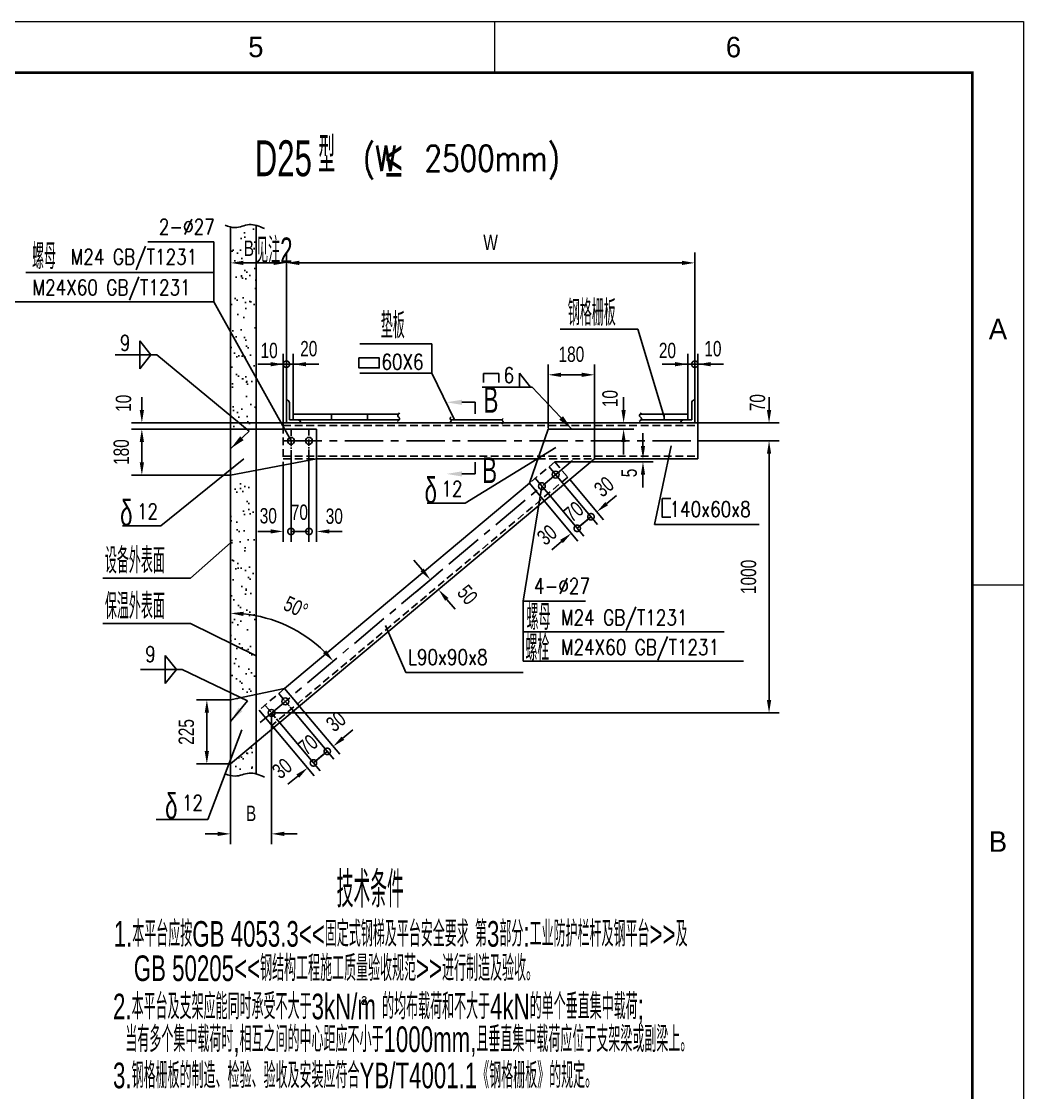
# Model space of a CAD drawing. Extents: x 148 to 221443, y -36682 to 6758.
# Drawn here: x 165374 to 169283, y -19597 to -15418 of the extents above; entities that cross this region are included whole.
import ezdxf
from ezdxf.enums import TextEntityAlignment as Align

# ---------------------------------------------------------------- set-up
doc = ezdxf.new("R2010")
doc.units = 0
doc.header["$LTSCALE"] = 10
doc.header["$MEASUREMENT"] = 0
for name, pattern in [('CENTERX2', [4, 2.5, -0.5, 0.5, -0.5]), ('HIDDENX2', [0.75, 0.5, -0.25]), ('PHANTOM', [2.5, 1.25, -0.25, 0.25, -0.25, 0.25, -0.25])]:
    doc.linetypes.add(name, pattern=pattern)
for name, color, linetype in [('2', 4, 'Continuous'), ('3', 255, 'Continuous'), ('6', 4, 'PHANTOM'), ('9', 6, 'Continuous'), ('CENTER', 1, 'CENTERX2'), ('WHITE', 7, 'Continuous')]:
    doc.layers.add(name, color=color, linetype=linetype)
doc.layers.add('2（细实线）', color=3, linetype='Continuous', lineweight=20)
doc.layers.add('图框层', color=7, linetype='Continuous', lineweight=15)
doc.styles.add('HZ', font='ROMS.SHX', dxfattribs={"width": 0.75, "bigfont": 'GBCBIG.SHX'})
doc.styles.get("Standard").update_dxf_attribs({"font": 'wison_e.shx', "width": 0.75, "bigfont": 'wison_c.shx'})
doc.styles.add('XW', font='ROMANS.shx', dxfattribs={"width": 0.85})
doc.dimstyles.new('DIM1', dxfattribs={"dimscale": 20, "dimtxt": 3, "dimasz": 2.5, "dimexe": 2, "dimexo": 0, "dimgap": 1, "dimtad": 0, "dimdec": 0, "dimzin": 0, "dimdsep": 46, "dimtxsty": 'Standard', "dimcen": 2, "dimclrd": 3, "dimclre": 3, "dimclrt": 3, "dimadec": 0, "dimazin": 0, "dimtfac": 0.666667, "dimtdec": 0, "dimtofl": 0, "dimtmove": 2, "dimatfit": 1, "dimfxl": 2, "dimtvp": 1.333333, "dimtolj": 1, "dimtzin": 0, "dimarcsym": 0})

# ---------------------------------------------------------------- blocks, each defined once
blk = doc.blocks.new('_DotSmall')
at = {"layer": 'WHITE', "color": 0, "const_width": 0.5}
blk.add_lwpolyline([(-0.0625, 0, 1), (0.0625, 0, 1)], format="xyb", close=True, dxfattribs=at)
blk = doc.blocks.new('*D1577')
at = {"layer": '2', "color": 3, "lineweight": -2}
for p, q in [((166395.6, -16984), (166395.6, -16715)), ((166407.6, -16909), (166407.6, -16715)), ((166345.6, -16755), (166295.6, -16755)), ((166407.6, -16755), (166457.6, -16755))]:
    blk.add_line(p, q, dxfattribs=at)
at = {"layer": '2', "color": 3}
blk.add_solid([(166345.6, -16763.4), (166345.6, -16746.7), (166395.6, -16755)], dxfattribs=at)
at = {"layer": 'Defpoints', "color": 0}
for p in [(166407.6, -16755), (166407.6, -16909), (166395.6, -16984)]:
    blk.add_point(p, dxfattribs=at)
at = {"layer": '2', "color": 3, "lineweight": -2, "xscale": 50, "yscale": 50, "zscale": 50, "rotation": 180}
blk.add_blockref('_DotSmall', (166407.6, -16755), dxfattribs=at)
at = {"layer": '2', "color": 3, "insert": (166340.4, -16701.8), "char_height": 60, "attachment_point": 5}
blk.add_mtext('\\A1;10', dxfattribs=at)
blk = doc.blocks.new('*D1578')
at = {"layer": '2', "color": 3, "lineweight": -2}
for p, q in [((166407.6, -16909), (166407.6, -16715)), ((166434.6, -16960), (166434.6, -16715)), ((166407.6, -16755), (166357.6, -16755)), ((166484.6, -16755), (166534.6, -16755))]:
    blk.add_line(p, q, dxfattribs=at)
at = {"layer": '2', "color": 3}
blk.add_solid([(166484.6, -16746.7), (166484.6, -16763.4), (166434.6, -16755)], dxfattribs=at)
at = {"layer": 'Defpoints', "color": 0}
for p in [(166407.6, -16755), (166407.6, -16909), (166434.6, -16960)]:
    blk.add_point(p, dxfattribs=at)
at = {"layer": '2', "color": 3, "lineweight": -2, "xscale": 50, "yscale": 50, "zscale": 50}
blk.add_blockref('_DotSmall', (166407.6, -16755), dxfattribs=at)
at = {"layer": '2', "color": 3, "insert": (166494.9, -16694.8), "char_height": 60, "attachment_point": 5}
blk.add_mtext('\\A1;20', dxfattribs=at)
blk = doc.blocks.new('*D1579')
at = {"layer": '2', "color": 3, "lineweight": -2}
for p, q in [((167973.9, -16960), (167973.9, -16715)), ((168000.9, -16909), (168000.9, -16715)), ((167923.9, -16755), (167873.9, -16755)), ((168000.9, -16755), (168050.9, -16755))]:
    blk.add_line(p, q, dxfattribs=at)
at = {"layer": '2', "color": 3}
blk.add_solid([(167923.9, -16763.4), (167923.9, -16746.7), (167973.9, -16755)], dxfattribs=at)
at = {"layer": 'Defpoints', "color": 0}
for p in [(168000.9, -16755), (168000.9, -16909), (167973.9, -16960)]:
    blk.add_point(p, dxfattribs=at)
at = {"layer": '2', "color": 3, "lineweight": -2, "xscale": 50, "yscale": 50, "zscale": 50, "rotation": 180}
blk.add_blockref('_DotSmall', (168000.9, -16755), dxfattribs=at)
at = {"layer": '2', "color": 3, "insert": (167894.2, -16701.8), "char_height": 60, "attachment_point": 5}
blk.add_mtext('\\A1;20', dxfattribs=at)
blk = doc.blocks.new('*D1580')
at = {"layer": '2', "color": 3, "lineweight": -2}
for p, q in [((168000.9, -16909), (168000.9, -16715)), ((168012.9, -16984), (168012.9, -16715)), ((168000.9, -16755), (167950.9, -16755)), ((168062.9, -16755), (168112.9, -16755))]:
    blk.add_line(p, q, dxfattribs=at)
at = {"layer": '2', "color": 3}
blk.add_solid([(168062.9, -16746.7), (168062.9, -16763.4), (168012.9, -16755)], dxfattribs=at)
at = {"layer": 'Defpoints', "color": 0}
for p in [(168000.9, -16755), (168000.9, -16909), (168012.9, -16984)]:
    blk.add_point(p, dxfattribs=at)
at = {"layer": '2', "color": 3, "lineweight": -2, "xscale": 50, "yscale": 50, "zscale": 50}
blk.add_blockref('_DotSmall', (168000.9, -16755), dxfattribs=at)
at = {"layer": '2', "color": 3, "insert": (168071.5, -16694.8), "char_height": 60, "attachment_point": 5}
blk.add_mtext('\\A1;10', dxfattribs=at)
blk = doc.blocks.new('*D1581')
at = {"layer": '2', "color": 3, "lineweight": -2}
for p, q in [((166407.6, -16909), (166407.6, -16319.7)), ((168000.9, -16909), (168000.9, -16319.7)), ((166457.6, -16359.7), (167950.9, -16359.7))]:
    blk.add_line(p, q, dxfattribs=at)
at = {"layer": '2', "color": 3}
for points in [[(166457.6, -16351.4), (166457.6, -16368), (166407.6, -16359.7)], [(167950.9, -16368), (167950.9, -16351.4), (168000.9, -16359.7)]]:
    blk.add_solid(points, dxfattribs=at)
at = {"layer": 'Defpoints', "color": 0}
for p in [(168000.9, -16359.7), (166407.6, -16909), (168000.9, -16909)]:
    blk.add_point(p, dxfattribs=at)
at = {"layer": '2', "color": 3, "insert": (167204.2, -16279.7), "char_height": 60, "attachment_point": 5}
blk.add_mtext('\\A1;W', dxfattribs=at)
blk = doc.blocks.new('*D1582')
at = {"layer": '2', "color": 3, "lineweight": -2}
for p, q in [((166190.1, -16477.6), (166190.1, -16319.7)), ((166407.6, -16909), (166407.6, -16319.7)), ((166240.1, -16359.7), (166357.6, -16359.7))]:
    blk.add_line(p, q, dxfattribs=at)
at = {"layer": '2', "color": 3}
for points in [[(166240.1, -16351.4), (166240.1, -16368), (166190.1, -16359.7)], [(166357.6, -16368), (166357.6, -16351.4), (166407.6, -16359.7)]]:
    blk.add_solid(points, dxfattribs=at)
at = {"layer": 'Defpoints', "color": 0}
for p in [(166407.6, -16359.7), (166190.1, -16477.6), (166407.6, -16909)]:
    blk.add_point(p, dxfattribs=at)
at = {"layer": '2', "color": 3, "insert": (166261.2, -16302.6), "char_height": 60, "attachment_point": 5}
blk.add_mtext('\\A1;B', dxfattribs=at)
blk = doc.blocks.new('*D1583')
at = {"layer": '2', "color": 3, "lineweight": -2}
for p, q in [((167429.4, -17004), (167429.4, -16756.4)), ((167609.4, -17004), (167609.4, -16756.4)), ((167559.4, -16796.4), (167479.4, -16796.4))]:
    blk.add_line(p, q, dxfattribs=at)
at = {"layer": '2', "color": 3}
for points in [[(167479.4, -16788.1), (167479.4, -16804.8), (167429.4, -16796.4)], [(167559.4, -16804.8), (167559.4, -16788.1), (167609.4, -16796.4)]]:
    blk.add_solid(points, dxfattribs=at)
at = {"layer": 'Defpoints', "color": 0}
for p in [(167429.4, -16796.4), (167429.4, -17004), (167609.4, -17004)]:
    blk.add_point(p, dxfattribs=at)
at = {"layer": '2', "color": 3, "insert": (167519.4, -16716.4), "char_height": 60, "attachment_point": 5}
blk.add_mtext('\\A1;180', dxfattribs=at)
blk = doc.blocks.new('*D1584')
at = {"layer": '2', "color": 3, "lineweight": -2}
for p, q in [((166422.6, -18093.8), (166592.6, -18296.4)), ((166445.6, -18074.5), (166615.6, -18277.1)), ((166628.2, -18214.3), (166666.5, -18182.2)), ((166566.9, -18265.8), (166528.6, -18297.9))]:
    blk.add_line(p, q, dxfattribs=at)
at = {"layer": '2', "color": 3}
blk.add_solid([(166622.8, -18208), (166633.5, -18220.7), (166589.9, -18246.5)], dxfattribs=at)
at = {"layer": 'Defpoints', "color": 0}
for p in [(166422.6, -18093.8), (166445.6, -18074.5), (166589.9, -18246.5)]:
    blk.add_point(p, dxfattribs=at)
at = {"layer": '2', "color": 3, "lineweight": -2, "xscale": 50, "yscale": 50, "zscale": 50, "rotation": 39.99999999979981}
blk.add_blockref('_DotSmall', (166566.9, -18265.8), dxfattribs=at)
at = {"layer": '2', "color": 3, "insert": (166601, -18149.1), "char_height": 60, "attachment_point": 5, "rotation": 40}
blk.add_mtext('\\A1;30', dxfattribs=at)
blk = doc.blocks.new('*D1585')
at = {"layer": '2', "color": 3, "lineweight": -2}
for p, q in [((166422.6, -18093.8), (166592.6, -18296.4)), ((166368.9, -18138.8), (166539, -18341.4)), ((166513.3, -18310.8), (166566.9, -18265.8))]:
    blk.add_line(p, q, dxfattribs=at)
at = {"layer": 'Defpoints', "color": 0}
for p in [(166422.6, -18093.8), (166368.9, -18138.8), (166566.9, -18265.8)]:
    blk.add_point(p, dxfattribs=at)
at = {"layer": '2', "color": 3, "lineweight": -2, "xscale": 50, "yscale": 50, "zscale": 50}
for p, rotation in [((166566.9, -18265.8), 39.99999999978221), ((166513.3, -18310.8), 219.9999999997822)]:
    blk.add_blockref('_DotSmall', p, dxfattribs=dict(at, rotation=rotation))
at = {"layer": '2', "color": 3, "insert": (166491.8, -18239.7), "char_height": 60, "attachment_point": 5, "rotation": 40}
blk.add_mtext('\\A1;70', dxfattribs=at)
blk = doc.blocks.new('*D1586')
at = {"layer": '2', "color": 3, "lineweight": -2}
for p, q in [((168012.9, -17054), (168330.5, -17054)), ((168290.5, -17104), (168290.5, -18065.8)), ((166349.7, -18115.8), (168330.5, -18115.8))]:
    blk.add_line(p, q, dxfattribs=at)
at = {"layer": '2', "color": 3}
for points in [[(168298.8, -17104), (168282.2, -17104), (168290.5, -17054)], [(168282.2, -18065.8), (168298.8, -18065.8), (168290.5, -18115.8)]]:
    blk.add_solid(points, dxfattribs=at)
at = {"layer": 'Defpoints', "color": 0}
for p in [(168012.9, -17054), (166349.7, -18115.8), (168290.5, -18115.8)]:
    blk.add_point(p, dxfattribs=at)
at = {"layer": '2', "color": 3, "insert": (168210.5, -17584.9), "char_height": 60, "attachment_point": 5, "rotation": 90}
blk.add_mtext('\\A1;1000', dxfattribs=at)
blk = doc.blocks.new('*D1587')
at = {"layer": '2', "color": 3, "lineweight": -2}
for p, q in [((166349.7, -18115.8), (166349.7, -18627.6)), ((166190.1, -18314.9), (166190.1, -18627.6)), ((166140.1, -18587.6), (166090.1, -18587.6)), ((166399.7, -18587.6), (166449.7, -18587.6))]:
    blk.add_line(p, q, dxfattribs=at)
at = {"layer": '2', "color": 3}
for points in [[(166140.1, -18595.9), (166140.1, -18579.3), (166190.1, -18587.6)], [(166399.7, -18579.3), (166399.7, -18595.9), (166349.7, -18587.6)]]:
    blk.add_solid(points, dxfattribs=at)
at = {"layer": 'Defpoints', "color": 0}
for p in [(166349.7, -18115.8), (166190.1, -18314.9), (166349.7, -18587.6)]:
    blk.add_point(p, dxfattribs=at)
at = {"layer": '2', "color": 3, "insert": (166269.9, -18507.6), "char_height": 60, "attachment_point": 5}
blk.add_mtext('\\A1;B', dxfattribs=at)
blk = doc.blocks.new('*D1588')
at = {"layer": '2', "color": 3, "lineweight": -2}
for p, q in [((166368.9, -18138.8), (166539, -18341.4)), ((166346, -18158), (166516, -18360.7)), ((166513.3, -18310.8), (166551.6, -18278.6)), ((166452, -18362.2), (166413.7, -18394.3))]:
    blk.add_line(p, q, dxfattribs=at)
at = {"layer": '2', "color": 3}
blk.add_solid([(166457.3, -18368.6), (166446.6, -18355.8), (166490.3, -18330)], dxfattribs=at)
at = {"layer": 'Defpoints', "color": 0}
for p in [(166368.9, -18138.8), (166346, -18158), (166513.3, -18310.8)]:
    blk.add_point(p, dxfattribs=at)
at = {"layer": '2', "color": 3, "lineweight": -2, "xscale": 50, "yscale": 50, "zscale": 50, "rotation": 219.9999999998051}
blk.add_blockref('_DotSmall', (166513.3, -18310.8), dxfattribs=at)
at = {"layer": '2', "color": 3, "insert": (166390.8, -18332.4), "char_height": 60, "attachment_point": 5, "rotation": 40}
blk.add_mtext('\\A1;30', dxfattribs=at)
blk = doc.blocks.new('*D1589')
at = {"layer": '2', "color": 3, "lineweight": -2}
for p, q in [((166190.1, -17008), (165803.7, -17008)), ((165843.7, -17058), (165843.7, -17138)), ((166190.1, -17188), (165803.7, -17188))]:
    blk.add_line(p, q, dxfattribs=at)
at = {"layer": '2', "color": 3}
for points in [[(165852, -17058), (165835.4, -17058), (165843.7, -17008)], [(165835.4, -17138), (165852, -17138), (165843.7, -17188)]]:
    blk.add_solid(points, dxfattribs=at)
at = {"layer": 'Defpoints', "color": 0}
for p in [(166190.1, -17008), (165843.7, -17188), (166190.1, -17188)]:
    blk.add_point(p, dxfattribs=at)
at = {"layer": '2', "color": 3, "insert": (165763.7, -17098), "char_height": 60, "attachment_point": 5, "rotation": 90}
blk.add_mtext('\\A1;180', dxfattribs=at)
blk = doc.blocks.new('*D1590')
at = {"layer": '2', "color": 3, "lineweight": -2}
for p, q in [((165843.7, -16934), (165843.7, -16884)), ((166395.6, -16984), (165803.7, -16984)), ((166190.1, -17008), (165803.7, -17008)), ((165843.7, -17058), (165843.7, -17108))]:
    blk.add_line(p, q, dxfattribs=at)
at = {"layer": '2', "color": 3}
for points in [[(165835.4, -16934), (165852, -16934), (165843.7, -16984)], [(165852, -17058), (165835.4, -17058), (165843.7, -17008)]]:
    blk.add_solid(points, dxfattribs=at)
at = {"layer": 'Defpoints', "color": 0}
for p in [(165843.7, -16984), (166190.1, -17008), (166395.6, -16984)]:
    blk.add_point(p, dxfattribs=at)
at = {"layer": '2', "color": 3, "insert": (165772.2, -16907.6), "char_height": 60, "attachment_point": 5, "rotation": 90}
blk.add_mtext('\\A1;10', dxfattribs=at)
blk = doc.blocks.new('*D1591')
at = {"layer": '2', "color": 3, "lineweight": -2}
for p, q in [((166395.6, -17136), (166395.6, -17447.5)), ((166425.6, -17111.4), (166425.6, -17447.5)), ((166345.6, -17407.5), (166295.6, -17407.5)), ((166425.6, -17407.5), (166475.6, -17407.5))]:
    blk.add_line(p, q, dxfattribs=at)
at = {"layer": '2', "color": 3}
blk.add_solid([(166345.6, -17415.8), (166345.6, -17399.2), (166395.6, -17407.5)], dxfattribs=at)
at = {"layer": 'Defpoints', "color": 0}
for p in [(166395.6, -17136), (166425.6, -17111.4), (166425.6, -17407.5)]:
    blk.add_point(p, dxfattribs=at)
at = {"layer": '2', "color": 3, "lineweight": -2, "xscale": 50, "yscale": 50, "zscale": 50, "rotation": 180}
blk.add_blockref('_DotSmall', (166425.6, -17407.5), dxfattribs=at)
at = {"layer": '2', "color": 3, "insert": (166337, -17346.7), "char_height": 60, "attachment_point": 5}
blk.add_mtext('\\A1;30', dxfattribs=at)
blk = doc.blocks.new('*D1592')
at = {"layer": '2', "color": 3, "lineweight": -2}
for p, q in [((166425.6, -17099.4), (166425.6, -17447.5)), ((166495.6, -17098.7), (166495.6, -17447.5)), ((166425.6, -17407.5), (166495.6, -17407.5))]:
    blk.add_line(p, q, dxfattribs=at)
at = {"layer": 'Defpoints', "color": 0}
for p in [(166425.6, -17099.4), (166495.6, -17098.7), (166495.6, -17407.5)]:
    blk.add_point(p, dxfattribs=at)
at = {"layer": '2', "color": 3, "lineweight": -2, "xscale": 50, "yscale": 50, "zscale": 50, "rotation": 180}
blk.add_blockref('_DotSmall', (166425.6, -17407.5), dxfattribs=at)
at = {"layer": '2', "color": 3, "lineweight": -2, "xscale": 50, "yscale": 50, "zscale": 50}
blk.add_blockref('_DotSmall', (166495.6, -17407.5), dxfattribs=at)
at = {"layer": '2', "color": 3, "insert": (166458.3, -17333), "char_height": 60, "attachment_point": 5}
blk.add_mtext('\\A1;70', dxfattribs=at)
blk = doc.blocks.new('*D1593')
at = {"layer": '2', "color": 3, "lineweight": -2}
for p, q in [((166525.6, -17080.3), (166525.6, -17447.5)), ((166495.6, -17110.7), (166495.6, -17447.5)), ((166495.6, -17407.5), (166445.6, -17407.5)), ((166575.6, -17407.5), (166625.6, -17407.5))]:
    blk.add_line(p, q, dxfattribs=at)
at = {"layer": '2', "color": 3}
blk.add_solid([(166575.6, -17399.2), (166575.6, -17415.8), (166525.6, -17407.5)], dxfattribs=at)
at = {"layer": 'Defpoints', "color": 0}
for p in [(166525.6, -17080.3), (166495.6, -17110.7), (166525.6, -17407.5)]:
    blk.add_point(p, dxfattribs=at)
at = {"layer": '2', "color": 3, "lineweight": -2, "xscale": 50, "yscale": 50, "zscale": 50}
blk.add_blockref('_DotSmall', (166495.6, -17407.5), dxfattribs=at)
at = {"layer": '2', "color": 3, "insert": (166594.5, -17348.4), "char_height": 60, "attachment_point": 5}
blk.add_mtext('\\A1;30', dxfattribs=at)
blk = doc.blocks.new('*D1594')
at = {"layer": '2', "color": 3, "lineweight": -2}
for p, q in [((168290.5, -16934), (168290.5, -16884)), ((168012.9, -16984), (168330.5, -16984)), ((168133.6, -17054), (168330.5, -17054)), ((168290.5, -17104), (168290.5, -17154))]:
    blk.add_line(p, q, dxfattribs=at)
at = {"layer": '2', "color": 3}
for points in [[(168282.2, -16934), (168298.8, -16934), (168290.5, -16984)], [(168298.8, -17104), (168282.2, -17104), (168290.5, -17054)]]:
    blk.add_solid(points, dxfattribs=at)
at = {"layer": 'Defpoints', "color": 0}
for p in [(168012.9, -16984), (168133.6, -17054), (168290.5, -17054)]:
    blk.add_point(p, dxfattribs=at)
at = {"layer": '2', "color": 3, "insert": (168245.5, -16905.2), "char_height": 60, "attachment_point": 5, "rotation": 90}
blk.add_mtext('\\A1;70', dxfattribs=at)
blk = doc.blocks.new('*D1595')
at = {"layer": '2', "color": 3, "lineweight": -2}
for p, q in [((166936.9, -17557.8), (166904.7, -17519.5)), ((166913.3, -17642.9), (166999.6, -17570.4)), ((166945.4, -17681.2), (167031.8, -17608.7)), ((167033.3, -17672.7), (167065.4, -17711))]:
    blk.add_line(p, q, dxfattribs=at)
at = {"layer": '2', "color": 3}
for points in [[(166930.5, -17563.2), (166943.2, -17552.4), (166969, -17596.1)], [(167039.7, -17667.3), (167026.9, -17678.1), (167001.1, -17634.4)]]:
    blk.add_solid(points, dxfattribs=at)
at = {"layer": 'Defpoints', "color": 0}
for p in [(166969, -17596.1), (166913.3, -17642.9), (166945.4, -17681.2)]:
    blk.add_point(p, dxfattribs=at)
at = {"layer": '2', "color": 3, "insert": (167114.1, -17654.6), "char_height": 60, "attachment_point": 5, "rotation": 310}
blk.add_mtext('\\A1;50', dxfattribs=at)
blk = doc.blocks.new('*D1596')
at = {"layer": '2', "color": 3, "lineweight": -2}
for p, q in [((167413.3, -17288.5), (167544.9, -17445.4)), ((167436.3, -17269.2), (167567.9, -17426.1)), ((167542.2, -17395.4), (167580.5, -17363.3)), ((167480.9, -17446.9), (167442.6, -17479))]:
    blk.add_line(p, q, dxfattribs=at)
at = {"layer": '2', "color": 3}
blk.add_solid([(167486.3, -17453.2), (167475.6, -17440.5), (167519.2, -17414.7)], dxfattribs=at)
at = {"layer": 'Defpoints', "color": 0}
for p in [(167413.3, -17288.5), (167436.3, -17269.2), (167542.2, -17395.4)]:
    blk.add_point(p, dxfattribs=at)
at = {"layer": '2', "color": 3, "lineweight": -2, "xscale": 50, "yscale": 50, "zscale": 50, "rotation": 219.9999999998051}
blk.add_blockref('_DotSmall', (167542.2, -17395.4), dxfattribs=at)
at = {"layer": '2', "color": 3, "insert": (167424.3, -17421.1), "char_height": 60, "attachment_point": 5, "rotation": 40}
blk.add_mtext('\\A1;30', dxfattribs=at)
blk = doc.blocks.new('*D1597')
at = {"layer": '2', "color": 3, "lineweight": -2}
for p, q in [((167512.9, -17205), (167644.5, -17361.8)), ((167490, -17224.2), (167621.6, -17381.1)), ((167657.1, -17299), (167695.4, -17266.9)), ((167595.8, -17350.4), (167557.5, -17382.6))]:
    blk.add_line(p, q, dxfattribs=at)
at = {"layer": '2', "color": 3}
blk.add_solid([(167651.8, -17292.6), (167662.5, -17305.4), (167618.8, -17331.1)], dxfattribs=at)
at = {"layer": 'Defpoints', "color": 0}
for p in [(167512.9, -17205), (167490, -17224.2), (167618.8, -17331.1)]:
    blk.add_point(p, dxfattribs=at)
at = {"layer": '2', "color": 3, "lineweight": -2, "xscale": 50, "yscale": 50, "zscale": 50, "rotation": 39.99999999980513}
blk.add_blockref('_DotSmall', (167595.8, -17350.4), dxfattribs=at)
at = {"layer": '2', "color": 3, "insert": (167646.7, -17233), "char_height": 60, "attachment_point": 5, "rotation": 40}
blk.add_mtext('\\A1;30', dxfattribs=at)
blk = doc.blocks.new('*D1598')
at = {"layer": '2', "color": 3, "lineweight": -2}
for p, q in [((167798.6, -17074), (167798.6, -17024)), ((167455.1, -17136), (167838.6, -17136)), ((167609.4, -17124), (167838.6, -17124)), ((167798.6, -17186), (167798.6, -17236))]:
    blk.add_line(p, q, dxfattribs=at)
at = {"layer": '2', "color": 3}
for points in [[(167790.3, -17074), (167806.9, -17074), (167798.6, -17124)], [(167806.9, -17186), (167790.3, -17186), (167798.6, -17136)]]:
    blk.add_solid(points, dxfattribs=at)
at = {"layer": 'Defpoints', "color": 0}
for p in [(167455.1, -17136), (167609.4, -17124), (167798.6, -17124)]:
    blk.add_point(p, dxfattribs=at)
at = {"layer": '2', "color": 3, "insert": (167745.2, -17179.4), "char_height": 60, "attachment_point": 5, "rotation": 90}
blk.add_mtext('\\A1;5', dxfattribs=at)
blk = doc.blocks.new('*D1599')
at = {"layer": '2', "color": 3, "lineweight": -2}
for p, q in [((167490, -17224.2), (167621.6, -17381.1)), ((167436.3, -17269.2), (167567.9, -17426.1)), ((167542.2, -17395.4), (167595.8, -17350.4))]:
    blk.add_line(p, q, dxfattribs=at)
at = {"layer": 'Defpoints', "color": 0}
for p in [(167490, -17224.2), (167436.3, -17269.2), (167595.8, -17350.4)]:
    blk.add_point(p, dxfattribs=at)
at = {"layer": '2', "color": 3, "lineweight": -2, "xscale": 50, "yscale": 50, "zscale": 50}
for p, rotation in [((167595.8, -17350.4), 39.99999999978221), ((167542.2, -17395.4), 219.9999999997822)]:
    blk.add_blockref('_DotSmall', p, dxfattribs=dict(at, rotation=rotation))
at = {"layer": '2', "color": 3, "insert": (167528.2, -17330.3), "char_height": 60, "attachment_point": 5, "rotation": 40}
blk.add_mtext('\\A1;70', dxfattribs=at)
blk = doc.blocks.new('*D1600')
at = {"layer": '2', "color": 3, "lineweight": -2}
for p, q in [((167723.1, -16934), (167723.1, -16884)), ((167554.5, -16984), (167763.1, -16984)), ((167609.4, -17008), (167763.1, -17008)), ((167723.1, -17058), (167723.1, -17108))]:
    blk.add_line(p, q, dxfattribs=at)
at = {"layer": '2', "color": 3}
for points in [[(167714.8, -16934), (167731.4, -16934), (167723.1, -16984)], [(167731.4, -17058), (167714.8, -17058), (167723.1, -17008)]]:
    blk.add_solid(points, dxfattribs=at)
at = {"layer": 'Defpoints', "color": 0}
for p in [(167554.5, -16984), (167609.4, -17008), (167723.1, -16984)]:
    blk.add_point(p, dxfattribs=at)
at = {"layer": '2', "color": 3, "insert": (167670.4, -16889.4), "char_height": 60, "attachment_point": 5, "rotation": 90}
blk.add_mtext('\\A1;10', dxfattribs=at)
blk = doc.blocks.new('*D1627')
at = {"layer": '2', "color": 3, "lineweight": -2}
for p, q in [((166190.1, -18064.9), (166057.3, -18064.9)), ((166097.3, -18114.9), (166097.3, -18264.9)), ((166190.1, -18314.9), (166057.3, -18314.9))]:
    blk.add_line(p, q, dxfattribs=at)
at = {"layer": '2', "color": 3}
for points in [[(166105.6, -18114.9), (166088.9, -18114.9), (166097.3, -18064.9)], [(166088.9, -18264.9), (166105.6, -18264.9), (166097.3, -18314.9)]]:
    blk.add_solid(points, dxfattribs=at)
at = {"layer": 'Defpoints', "color": 0}
for p in [(166190.1, -18064.9), (166097.3, -18314.9), (166190.1, -18314.9)]:
    blk.add_point(p, dxfattribs=at)
at = {"layer": '2', "color": 3, "insert": (166017.3, -18189.9), "char_height": 60, "attachment_point": 5, "rotation": 90}
blk.add_mtext('\\A1;225', dxfattribs=at)
blk = doc.blocks.new('*D1628')
at = {"layer": '2', "color": 3, "lineweight": -2}
blk.add_arc((166190.1, -18249.7), 522.7, 45.4824, 84.5176, dxfattribs=at)
at = {"layer": '2', "color": 3}
for points in [[(166240.5, -17721), (166239.7, -17737.6), (166190.1, -17726.9)], [(166550.5, -17882.6), (166562.8, -17871.3), (166590.6, -17913.6)]]:
    blk.add_solid(points, dxfattribs=at)
at = {"layer": 'Defpoints', "color": 0}
for p in [(166190.1, -16219.8), (167523.6, -17130.8), (166477.4, -17812.9), (166289.7, -18166.1), (166190.1, -18360.1)]:
    blk.add_point(p, dxfattribs=at)
at = {"layer": '2', "color": 3, "insert": (166444.9, -17703.4), "char_height": 60, "attachment_point": 5, "rotation": 335}
blk.add_mtext('\\A1;50%%d', dxfattribs=at)
blk = doc.blocks.new('a2')
for p, q in [((15801.92, 10126.74), (15801.92, 10116.74)), ((15905.09, 10016.74), (15895.09, 10016.74))]:
    blk.add_line(p, q)
at = {"layer": '图框层', "ltscale": 10}
blk.add_lwpolyline([(15311.09, 10126.74), (15905.09, 10126.74), (15905.09, 9706.74), (15311.09, 9706.74)], close=True, dxfattribs=at)
at = {"layer": '图框层', "ltscale": 10, "const_width": 0.5}
blk.add_lwpolyline([(15336.09, 10116.74), (15895.09, 10116.74), (15895.09, 9716.74), (15336.09, 9716.74)], close=True, dxfattribs=at)
at = {"style": 'HZ'}
for s, p in [('5', (15755.34, 10121.74)), ('6', (15848.5, 10121.74)), ('A', (15900.09, 10066.74)), ('B', (15900.09, 9966.74))]:
    blk.add_text(s, height=4, dxfattribs=at).set_placement(p, align=Align.MIDDLE)

msp = doc.modelspace()

# ---------------------------------------------------------------- hatches: boundary and pattern name
at = {"layer": '6', "linetype": 'Continuous'}
h = msp.add_hatch(dxfattribs=at)
h.set_pattern_fill('AR-SAND', color=3, scale=40, style=0)
h.set_pattern_definition([(37.5, (168104.244, -20516.616), (-2.5197, 77.07295), [0, -60.8, 0, -68, 0, -65]), (7.5, (168104.24, -20516.62), (70.791, 112.8858), [0, -32.8, 0, -54.8, 0, -21]), (327.5, (168055.044, -20516.616), (124.5657, 0.2264), [0, -20, 0, -72, 0, -94]), (317.5, (168055.04, -20516.62), (120.245, 35.107), [0, -10, 0, -47.2, 0, -54])])
edge = h.paths.add_edge_path()
edge.add_spline(control_points=[(166289.6657, -16213.6152), (166280.605, -16211.0647), (166253.3502, -16206.8495), (166219.8905, -16224.8037), (166195.8703, -16221.1776), (166190.1237, -16219.7804)], knot_values=[21.980657326, 21.980657326, 21.980657326, 21.980657326, 50.083759132, 106.292634173, 123.997218646, 123.997218646, 123.997218646, 123.997218646], degree=3, periodic=0)
edge.add_line((166190.1237, -16220.3942), (166190.1237, -16629.6419))
edge.add_line((166190.1237, -16629.6419), (166289.6657, -16809.0625))
edge.add_line((166289.6657, -16809.0625), (166289.6657, -16213.6152))
h.paths.add_polyline_path([(166190.1237, -16629.6419), (166190.1237, -17008.0098), (166289.6657, -17008.0098), (166289.6657, -16809.0625)])
h.paths.add_polyline_path([(166233.4744, -16347.6234), (166288.9744, -16347.6234), (166288.9744, -16272.6234), (166233.4744, -16272.6234)], flags=24)
h = msp.add_hatch(dxfattribs=at)
h.set_pattern_fill('AR-SAND', color=3, scale=40, style=0)
h.set_pattern_definition([(37.5, (147129.46, -41711.066), (-2.51973, 77.07295), [0, -60.8, 0, -68, 0, -65]), (7.5, (147129.46, -41711.07), (70.79107, 112.88584), [0, -32.8, 0, -54.8, 0, -21]), (327.5, (147080.26, -41711.066), (124.56567, 0.22636), [0, -20, 0, -72, 0, -94]), (317.5, (147080.26, -41711.07), (120.24506, 35.10702), [0, -10, 0, -47.2, 0, -54])])
h.paths.add_polyline_path([(166289.6657, -17169.0176), (166190.1237, -17188.0098), (166190.1237, -17843.7966), (166289.6657, -17892.3198)])
h.paths.add_polyline_path([(166190.1237, -18064.9232), (166289.6657, -18044.0803), (166289.6657, -17892.3198), (166190.1237, -17843.7966)])
edge = h.paths.add_edge_path()
edge.add_line((166289.6657, -18231.3976), (166190.1237, -18314.9232))
edge.add_line((166190.1237, -18314.9232), (166190.1237, -18360.1193))
edge.add_spline(control_points=[(166190.1237, -18360.1193), (166195.8703, -18361.5165), (166219.8905, -18365.1426), (166253.3502, -18347.1885), (166280.605, -18351.4037), (166289.6657, -18353.9542)], knot_values=[21.980657326, 21.980657326, 21.980657326, 21.980657326, 39.685241799, 95.89411684, 123.997218646, 123.997218646, 123.997218646, 123.997218646], degree=3, periodic=0)
edge.add_line((166289.6657, -18353.4673), (166289.6657, -18231.3976))

# ---------------------------------------------------------------- linework, layer by layer
at = {"color": 7, "lineweight": 0}
msp.add_line((167360.4712, -16844.4918), (167316.7364, -16844.4918), dxfattribs=at)
for p, q in [((166407.5618, -16894.0098), (166407.5618, -16984.0098)), ((166419.5618, -16906.0098), (166419.5618, -16972.0098)), ((167988.9348, -16906.0098), (167988.9348, -16972.0098)), ((168000.9348, -16894.0098), (168000.9348, -16984.0098)), ((166434.5618, -16950.0098), (166434.5618, -16972.0098)), ((166434.5618, -16950.0098), (166844.1376, -16950.0098)), ((166583.5945, -16950.0098), (166583.5945, -16972.0098)), ((166724.5571, -16950.0098), (166724.5571, -16972.0098)), ((167973.9348, -16950.0098), (167787.4381, -16950.0098)), ((167880.6865, -16950.0098), (167880.6865, -16972.0098)), ((167973.9348, -16950.0098), (167973.9348, -16972.0098)), ((166190.1237, -17008.0098), (166190.1237, -17188.0098)), ((166190.1237, -17008.0098), (166525.5618, -17008.0098)), ((166395.5618, -16984.0098), (168012.9348, -16984.0098)), ((166395.5618, -16984.0098), (166395.5618, -16996.0098)), ((166419.5618, -16972.0098), (166847.7853, -16972.0098)), ((166525.5618, -17008.0098), (166525.5618, -17124.0098)), ((167049.0749, -16972.0098), (167249.0749, -16972.0098)), ((167355.4971, -17219.5722), (167429.3991, -17008.0098)), ((167609.3991, -17008.0098), (167429.3991, -17008.0098)), ((167609.3991, -17008.0098), (167429.3991, -17008.0098)), ((167609.3991, -17124.0098), (167609.3991, -17008.0098)), ((167988.9348, -16972.0098), (167791.0858, -16972.0098)), ((168012.9348, -16984.0098), (168012.9348, -17124.0098)), ((167609.3991, -17012.0098), (167609.3991, -17012.0098)), ((167609.3991, -17124.0098), (166190.1237, -18314.9232)), ((166525.5618, -17124.0098), (166190.1237, -17188.0098)), ((166525.5618, -17124.0098), (167388.2591, -17124.0098)), ((167609.3991, -17124.0098), (168012.9348, -17124.0098)), ((167355.4971, -17219.5722), (166400.5587, -18020.8607)), ((167355.4971, -17219.5722), (167413.348, -17288.5162)), ((166400.5587, -18020.8607), (166190.1237, -18064.9232)), ((166400.5587, -18020.8607), (166458.4096, -18089.8047)), ((166190.1237, -18314.9232), (166190.1237, -18064.9232))]:
    msp.add_line(p, q)
for centre in [(166425.5618, -17054.0098), (166495.5618, -17054.0098), (167457.8131, -17185.9352), (167404.19, -17230.9303), (166403.2888, -18070.7861), (166349.6657, -18115.7812)]:
    msp.add_circle(centre, 13.5)
for centre, start, end in [((166407.5618, -16906.0098), 360, 90), ((168000.9348, -16906.0098), 90, 180), ((166451.5618, -16984.0098), 360, 90), ((167956.9348, -16984.0098), 90, 180)]:
    msp.add_arc(centre, 12, start, end)
at = {"layer": '2'}
for p, q in [((166125.0012, -16277.4237), (165867.1608, -16277.4237)), ((166125.0012, -16277.4237), (166125.0012, -16512.2611)), ((166125.0012, -16396.6818), (165391.258, -16396.6818)), ((166125.0012, -16512.2611), (165226.6933, -16512.2611)), ((166125.0012, -16512.2611), (166425.5618, -17054.0098)), ((167777.9802, -16618.8418), (167475.3881, -16618.8418)), ((167777.9802, -16618.8418), (167880.6865, -16960.0098)), ((166975.3743, -16674.9821), (166694.6654, -16674.9821)), ((166975.3743, -16674.9821), (166975.3743, -16790.5615)), ((165901.9517, -16718.4596), (165739.0765, -16718.4596)), ((166262.7056, -17016.5553), (165901.9517, -16718.4596)), ((166975.3743, -16790.5615), (166694.6654, -16790.5615)), ((166975.3743, -16790.5615), (167063.9256, -16972.0098)), ((167236.9318, -16791.1739), (167176.9007, -16791.1739)), ((167176.9007, -16825.8329), (167176.9007, -16791.1739)), ((167236.9318, -16825.8329), (167236.9318, -16791.1739)), ((167365.7829, -16844.4918), (167171.1499, -16844.4918)), ((167520.4689, -17008.0098), (167365.7829, -16844.4918)), ((167092.0215, -16903.7049), (167144.1391, -16903.7049)), ((166190.1237, -17084.7061), (166262.7056, -17016.5553)), ((167105.1227, -17297.8213), (167459.3323, -17079.9058)), ((167843.243, -17380.4485), (167908.0635, -17073.8402)), ((165917.453, -17385.9417), (166242.141, -17124.0485)), ((167092.0215, -17183.1004), (167144.1391, -17183.1004)), ((167331.0791, -17679.4831), (167404.19, -17230.9303)), ((167105.1227, -17297.8213), (166956.252, -17297.8213)), ((165917.453, -17385.9417), (165768.5823, -17385.9417)), ((168251.7784, -17380.4485), (167843.243, -17380.4485)), ((166033.3396, -17589.3417), (166190.1237, -17452.4268)), ((166033.3396, -17589.3417), (165691.6735, -17589.3417)), ((167574.1053, -17679.4831), (167331.0791, -17679.4831)), ((167331.0791, -17679.4831), (167331.0791, -17914.3205)), ((166033.3396, -17767.37), (165691.6735, -17767.37)), ((166033.3396, -17767.37), (166289.6657, -17892.3198)), ((166873.1554, -17957.4959), (166794.2006, -17774.7433)), ((168115.8337, -17798.7412), (167331.6017, -17798.7412)), ((168190.9611, -17914.3205), (167331.0791, -17914.3205)), ((166001.4322, -17946.6858), (165838.5569, -17946.6858)), ((166256.4076, -18068.1746), (166001.4322, -17946.6858)), ((167331.0791, -17957.4959), (166873.1554, -17957.4959)), ((166190.1237, -18149.0502), (166256.4076, -18068.1746)), ((166300.9729, -18104.4231), (166358.8238, -18173.3671)), ((166100.5373, -18531.763), (166233.624, -18181.5305)), ((166100.5373, -18531.763), (165899.0059, -18531.763))]:
    msp.add_line(p, q, dxfattribs=at)
at = {"layer": '2', "color": 7}
for p, q in [((165835.5458, -16663.8452), (165835.5458, -16718.4596)), ((165879.2806, -16718.4596), (165835.5458, -16663.8452)), ((165835.5458, -16773.0741), (165835.5458, -16718.4596)), ((165879.2806, -16718.4596), (165835.5458, -16773.0741)), ((167360.4712, -16844.4918), (167316.7364, -16789.8774)), ((167316.7364, -16789.8774), (167316.7364, -16844.4918)), ((167144.1391, -16903.7049), (167144.1391, -16949.252)), ((167144.1391, -17183.1004), (167144.1391, -17137.5533)), ((165978.761, -17946.6858), (165935.0263, -17892.0714)), ((165935.0263, -17892.0714), (165935.0263, -17946.6858)), ((165978.761, -17946.6858), (165935.0263, -18001.3002)), ((165935.0263, -18001.3002), (165935.0263, -17946.6858))]:
    msp.add_line(p, q, dxfattribs=at)
at = {"layer": '2', "color": 3, "linetype": 'Continuous'}
msp.add_lwpolyline([(166690.2566, -16730.7329), (166770.1041, -16730.7329), (166770.1041, -16769.7089), (166690.2566, -16769.7089)], close=True, dxfattribs=at)
msp.add_lwpolyline([(167907.1617, -17279.2378), (167873.718, -17279.2378), (167873.718, -17352.1568), (167907.1617, -17352.1568)], dxfattribs=at)
at = {"layer": '2'}
for points in [[(167092.0215, -16913.7049), (167092.0215, -16893.7049), (167032.0215, -16903.7049)], [(167486.5005, -16957.5504), (167471.9714, -16971.2947), (167520.4689, -17008.0098)], [(166240.8264, -17051.1019), (166227.187, -17036.4743), (166190.1237, -17084.7061)], [(167092.0215, -17173.1004), (167092.0215, -17193.1004), (167032.0215, -17183.1004)], [(166235.8911, -18108.9834), (166220.4225, -18096.3057), (166190.1237, -18149.0502)]]:
    msp.add_solid(points, dxfattribs=at)
at = {"layer": '3', "linetype": 'HIDDENX2', "ltscale": 6}
for p, q in [((166395.3278, -16994.0125), (168012.7009, -16994.0125)), ((166395.5618, -16996.0098), (166395.5618, -17124.0098)), ((166395.5618, -17114.0098), (168012.9348, -17114.0098)), ((166395.5618, -17124.0098), (166525.5618, -17124.0098)), ((167455.0829, -17136.0098), (167355.4971, -17219.5722)), ((167388.2591, -17124.0098), (167609.3991, -17124.0098)), ((167455.0829, -17136.0098), (167512.9338, -17204.9538)), ((167505.2204, -17195.7612), (166351.1103, -18164.1745)), ((166400.5587, -18020.8607), (166300.9729, -18104.4231))]:
    msp.add_line(p, q, dxfattribs=at)
at = {"layer": '6', "color": 3, "linetype": 'Continuous'}
for p, q in [((166289.6657, -16213.6152), (166289.6657, -18353.9542)), ((166190.1237, -16219.7804), (166190.1237, -18360.1193))]:
    msp.add_line(p, q, dxfattribs=at)
at = {"layer": '9', "linetype": 'Continuous'}
for points in [[(166168.7421, -16212.9469), (166207.3902, -16221.9603), (166262.3915, -16210.3716), (166321.6519, -16225.8232)], [(166848.2899, -16945.278), (166842.3599, -16957.5271), (166849.4759, -16966.6153), (166840.3833, -16978.4693)], [(167050.2996, -16960.4507), (167046.3463, -16968.6168), (167051.0903, -16974.6755), (167045.0285, -16982.5782)], [(167253.0248, -16966.3007), (167249.0715, -16974.4668), (167253.8154, -16980.5256), (167247.7537, -16988.4282)], [(167791.5904, -16945.278), (167785.6604, -16957.5271), (167792.7763, -16966.6153), (167783.6838, -16978.4693)], [(166168.7421, -18353.2858), (166207.3902, -18362.2993), (166262.3915, -18350.7106), (166321.6519, -18366.1622)]]:
    msp.add_spline(points, degree=3, dxfattribs=at)
at = {"layer": 'CENTER'}
for p, q in [((166425.5618, -17009.9383), (166425.5618, -17099.4494)), ((166495.5618, -17008.395), (166495.5618, -17098.6777)), ((166377.5773, -18040.1443), (166435.4282, -18109.0883)), ((166323.9542, -18085.1394), (166381.8051, -18154.0834))]:
    msp.add_line(p, q, dxfattribs=at)
at = {"layer": 'CENTER', "ltscale": 6}
for p, q in [((166395.5618, -17054.0098), (168133.5835, -17054.0098)), ((167523.5626, -17130.7648), (166289.6657, -18166.1272)), ((167432.1016, -17155.2934), (167489.9525, -17224.2374)), ((167378.4785, -17200.2885), (167436.3294, -17269.2325))]:
    msp.add_line(p, q, dxfattribs=at)

# ---------------------------------------------------------------- block references
at = {"layer": '2（细实线）', "xscale": 20, "yscale": 20, "zscale": 20}
msp.add_blockref('a2', (-148818.3315, -217952.3707), dxfattribs=at)

# ---------------------------------------------------------------- texts
at = {"layer": '2'}
for s, height, style, width, p in [('D25', 140, 'HZ', 0.65, (166507.212, -15951.4423)), ('9', 60, 'XW', 0.8, (165799.0731, -16671.7979)), ('6', 60, 'XW', 0.8, (167296.0266, -16797.8301)), ('9', 60, 'XW', 0.8, (165897.865, -17886.2577))]:
    msp.add_text(s, height=height, dxfattribs=dict(at, style=style, width=width)).set_placement(p, align=Align.MIDDLE_RIGHT)
at = {"layer": '2', "linetype": 'Continuous', "style": 'HZ', "width": 0.65}
for s, p in [('型', (166531.9213, -16008.7399)), ('≤', (166793.1695, -16023.6118))]:
    msp.add_text(s, height=140, dxfattribs=at).set_placement(p)
at = {"layer": '2', "linetype": 'Continuous', "style": 'XW', "width": 0.8}
msp.add_text('(W  2500mm)', height=100, dxfattribs=at).set_placement((167474.1814, -15951.4423), align=Align.MIDDLE_RIGHT)
at = {"layer": '2', "color": 3, "linetype": 'Continuous'}
for s, height, style, width, p in [('2-%%c27', 60, 'XW', 0.8, (165909.9189, -16248.4619)), ('见注2', 100, 'HZ', 0.65, (166289.6657, -16360.7276)), ('螺母', 100, 'HZ', 0.65, (165415.1861, -16384.2347)), ('垫板', 100, 'HZ', 0.65, (166775.851, -16654.3308)), ('δ', 100, 'HZ', 0.65, (166946.5942, -17297.2166)), ('δ', 100, 'HZ', 0.65, (165758.9245, -17385.3369)), ('140x60x8', 60, 'XW', 0.8, (167902.1487, -17350.6603)), ('L90x90x8', 60, 'XW', 0.8, (166881.8863, -17927.7077)), ('δ', 100, 'HZ', 0.65, (165934.4258, -18529.0127)), ('1.本平台应按GB 4053.3<<固定式钢梯及平台安全要求 第3部分:工业防护栏杆及钢平台>>及', 100, 'HZ', 0.65, (165733.9524, -19027.9227)), ('GB 50205<<钢结构工程施工质量验收规范>>进行制造及验收。', 100, 'HZ', 0.65, (165812.0481, -19161.9653)), ('2.本平台及支架应能同时承受不大于3kN/m 的均布载荷和不大于4kN的单个垂直集中载荷;', 100, 'HZ', 0.65, (165731.2419, -19311.1099)), ('2', 30, 'XW', 0.8, (166700.5906, -19251.7177)), ('  当有多个集中载荷时,相互之间的中心距应不小于1000mm,且垂直集中载荷应位于支架梁或副梁上。', 100, 'HZ', 0.65, (165731.2419, -19438.9038)), ('3.钢格栅板的制造、检验、验收及安装应符合YB/T4001.1《钢格栅板》的规定。', 100, 'HZ', 0.65, (165731.1676, -19580.2849))]:
    msp.add_text(s, height=height, dxfattribs=dict(at, style=style, width=width)).set_placement(p)
at = {"layer": '2'}
for s, height, style, width, p in [('M24 GB/T1231', 60, 'XW', 0.8, (165566.0064, -16366.494)), ('M24X60 GB/T1231', 60, 'XW', 0.8, (165417.0395, -16485.3737)), ('钢格栅板', 100, 'HZ', 0.65, (167505.377, -16604.4645)), ('60X6', 60, 'XW', 0.8, (166778.1673, -16776.2559)), ('B', 100, 'HZ', 0.65, (167176.6788, -16944.0471)), ('B', 100, 'HZ', 0.65, (167171.3176, -17218.5102)), ('设备外表面', 100, 'HZ', 0.65, (165699.5915, -17571.5344)), ('4-%%c27', 60, 'XW', 0.8, (167373.8372, -17650.5213)), ('保温外表面', 100, 'HZ', 0.65, (165699.5915, -17749.5627)), ('螺母', 100, 'HZ', 0.65, (167344.5392, -17791.7616)), ('M24 GB/T1231', 60, 'XW', 0.8, (167478.5628, -17773.7459)), ('螺栓', 100, 'HZ', 0.65, (167339.8944, -17912.25)), ('M24X60 GB/T1231', 60, 'XW', 0.8, (167478.5329, -17889.2219))]:
    msp.add_text(s, height=height, dxfattribs=dict(at, style=style, width=width)).set_placement(p)
at = {"layer": '2', "color": 3}
for s, height, style, width, p in [('12', 60, 'XW', 0.8, (167012.153, -17271.1287)), ('12', 60, 'XW', 0.8, (165824.4833, -17359.249)), ('12', 60, 'XW', 0.8, (165999.9846, -18496.4883)), ('技术条件', 139.99999, 'HZ', 0.65, (166603.6591, -18875.0237))]:
    msp.add_text(s, height=height, dxfattribs=dict(at, style=style, width=width)).set_placement(p)

# ---------------------------------------------------------------- dimensions: what is measured, and where the dimension line sits
at = {"layer": '2', "color": 7}
dim = msp.add_angular_dim_2l(base=(166477.3751, -17812.9084), line1=((166190.1237, -16219.7804), (166190.1237, -18360.1193)), line2=((167523.5626, -17130.7648), (166289.6657, -18166.1272)), dimstyle='DIM1', dxfattribs=at)
dim.commit()
dim.dimension.update_dxf_attribs({"geometry": '*D1628', "text_midpoint": (166444.8534, -17703.3832)})
at = {"layer": '2'}
dim = msp.add_linear_dim(base=(168000.9348, -16359.693), p1=(166407.5618, -16909.0098), p2=(168000.9348, -16909.0098), text='W', dimstyle='DIM1', dxfattribs=at)
dim.commit()
dim.dimension.update_dxf_attribs({"geometry": '*D1581', "text_midpoint": (167204.2483, -16279.693)})
dim = msp.add_linear_dim(base=(166407.5618, -16359.693), p1=(166190.1237, -16477.6009), p2=(166407.5618, -16909.0098), text='B', dimstyle='DIM1', dxfattribs=at)
dim.commit()
dim.dimension.update_dxf_attribs({"geometry": '*D1582', "text_midpoint": (166261.2244, -16302.6234), "dimtype": 160})
for base, p1, p2, text, override, picture, middle in [((166407.5618, -16755.0245), (166395.5618, -16984.0098), (166407.5618, -16909.0098), '10', {"dimblk2": 'DOTSMALL', "dimsah": 1}, '*D1577', (166340.3794, -16701.7739)), ((166407.5618, -16755.0245), (166434.5618, -16960.0098), (166407.5618, -16909.0098), '20', {"dimblk2": 'DOTSMALL', "dimsah": 1}, '*D1578', (166494.8548, -16694.8269)), ((168000.9348, -16755.0245), (167973.9348, -16960.0098), (168000.9348, -16909.0098), '20', {"dimblk2": 'DOTSMALL', "dimsah": 1}, '*D1579', (167894.2472, -16701.7739)), ((168000.9348, -16755.0245), (168012.9348, -16984.0098), (168000.9348, -16909.0098), '10', {"dimblk2": 'DOTSMALL', "dimsah": 1}, '*D1580', (168071.4832, -16694.8269)), ((166349.6657, -18587.5872), (166190.1237, -18314.9232), (166349.6657, -18115.7812), 'B', {"dimtmove": 0}, '*D1587', (166269.8947, -18587.5872))]:
    dim = msp.add_linear_dim(base=base, p1=p1, p2=p2, text=text, dimstyle='DIM1', override=override, dxfattribs=at)
    dim.commit()
    dim.dimension.update_dxf_attribs({"geometry": picture, "text_midpoint": middle, "dimtype": 160})
dim = msp.add_linear_dim(base=(167429.3991, -16796.4392), p1=(167609.3991, -17004.0098), p2=(167429.3991, -17004.0098), dimstyle='DIM1', dxfattribs=at)
dim.commit()
dim.dimension.update_dxf_attribs({"geometry": '*D1583', "text_midpoint": (167519.3991, -16716.4392)})
for base, p1, p2, angle, text, picture, middle in [((165843.7011, -16984.0098), (166190.1237, -17008.0098), (166395.5618, -16984.0098), 90, '10', '*D1590', (165772.2096, -16907.639)), ((167723.1135, -16984.0098), (167609.3991, -17008.0098), (167554.5437, -16984.0098), 90, '10', '*D1600', (167670.3826, -16889.4135)), ((167798.5974, -17124.0098), (167455.0829, -17136.0098), (167609.3991, -17124.0098), 90, '5', '*D1598', (167745.1606, -17179.4259)), ((166969.0009, -17596.0973), (166945.4168, -17681.157), (166913.2775, -17642.8548), 310, '50', '*D1595', (167114.1465, -17654.6483))]:
    dim = msp.add_linear_dim(base=base, p1=p1, p2=p2, angle=angle, text=text, dimstyle='DIM1', dxfattribs=at)
    dim.commit()
    dim.dimension.update_dxf_attribs({"geometry": picture, "text_midpoint": middle, "dimtype": 160})
dim = msp.add_linear_dim(base=(168290.5048, -17054.0098), p1=(168012.9348, -16984.0098), p2=(168133.5835, -17054.0098), angle=90, dimstyle='DIM1', dxfattribs=at)
dim.commit()
dim.dimension.update_dxf_attribs({"geometry": '*D1594', "text_midpoint": (168245.5359, -16905.1872), "dimtype": 160})
dim = msp.add_linear_dim(base=(165843.7011, -17188.0098), p1=(166190.1237, -17008.0098), p2=(166190.1237, -17188.0098), angle=90, dimstyle='DIM1', dxfattribs=at)
dim.commit()
dim.dimension.update_dxf_attribs({"geometry": '*D1589', "text_midpoint": (165763.7011, -17098.0098)})
for base, p1, p2, text, picture, middle in [((168290.5048, -18115.7812), (168012.9348, -17054.0098), (166349.6657, -18115.7812), '1000', '*D1586', (168210.5048, -17584.8955)), ((166097.2651, -18314.9232), (166190.1237, -18064.9232), (166190.1237, -18314.9232), '225', '*D1627', (166017.2651, -18189.9232))]:
    dim = msp.add_linear_dim(base=base, p1=p1, p2=p2, angle=90, text=text, dimstyle='DIM1', dxfattribs=at)
    dim.commit()
    dim.dimension.update_dxf_attribs({"geometry": picture, "text_midpoint": middle})
for base, p1, p2, override, picture, middle in [((166525.5618, -17407.4901), (166495.5618, -17110.6777), (166525.5618, -17080.31), {"dimblk1": 'DOTSMALL', "dimsah": 1}, '*D1593', (166594.482, -17348.4405)), ((166425.5618, -17407.4901), (166395.5618, -17136.0098), (166425.5618, -17111.4494), {"dimblk2": 'DOTSMALL', "dimsah": 1}, '*D1591', (166337.0276, -17346.7038)), ((166495.5618, -17407.4901), (166425.5618, -17099.4494), (166495.5618, -17098.6777), {"dimblk1": 'DotSmall', "dimblk2": 'DotSmall', "dimsah": 1}, '*D1592', (166458.2628, -17332.967))]:
    dim = msp.add_linear_dim(base=base, p1=p1, p2=p2, dimstyle='DIM1', override=override, dxfattribs=at)
    dim.commit()
    dim.dimension.update_dxf_attribs({"geometry": picture, "text_midpoint": middle, "dimtype": 160})
for base, p1, p2, override, picture, middle in [((167618.8241, -17331.1489), (167489.9525, -17224.2374), (167512.9338, -17204.9538), {"dimblk1": 'DOTSMALL', "dimsah": 1}, '*D1597', (167646.7029, -17232.9583)), ((167595.8428, -17350.4325), (167436.3294, -17269.2325), (167489.9525, -17224.2374), {"dimblk1": 'DOTSMALL', "dimblk2": 'DOTSMALL', "dimsah": 1}, '*D1599', (167528.2185, -17330.2947)), ((167542.2196, -17395.4277), (167413.348, -17288.5162), (167436.3294, -17269.2325), {"dimblk2": 'DOTSMALL', "dimsah": 1}, '*D1596', (167424.3417, -17421.142)), ((166566.8978, -18265.7676), (166368.9494, -18138.7625), (166422.5725, -18093.7674), {"dimblk1": 'DOTSMALL', "dimblk2": 'DOTSMALL', "dimsah": 1}, '*D1585', (166491.7774, -18239.715)), ((166589.8791, -18246.484), (166422.5725, -18093.7674), (166445.5538, -18074.4838), {"dimblk1": 'DOTSMALL', "dimsah": 1}, '*D1584', (166600.9762, -18149.1041)), ((166513.2747, -18310.7628), (166345.968, -18158.0462), (166368.9494, -18138.7625), {"dimblk2": 'DOTSMALL', "dimsah": 1}, '*D1588', (166390.8201, -18332.3852))]:
    dim = msp.add_linear_dim(base=base, p1=p1, p2=p2, angle=40, dimstyle='DIM1', override=override, dxfattribs=at)
    dim.commit()
    dim.dimension.update_dxf_attribs({"geometry": picture, "text_midpoint": middle, "dimtype": 160})

doc.saveas('drawing.dxf')
